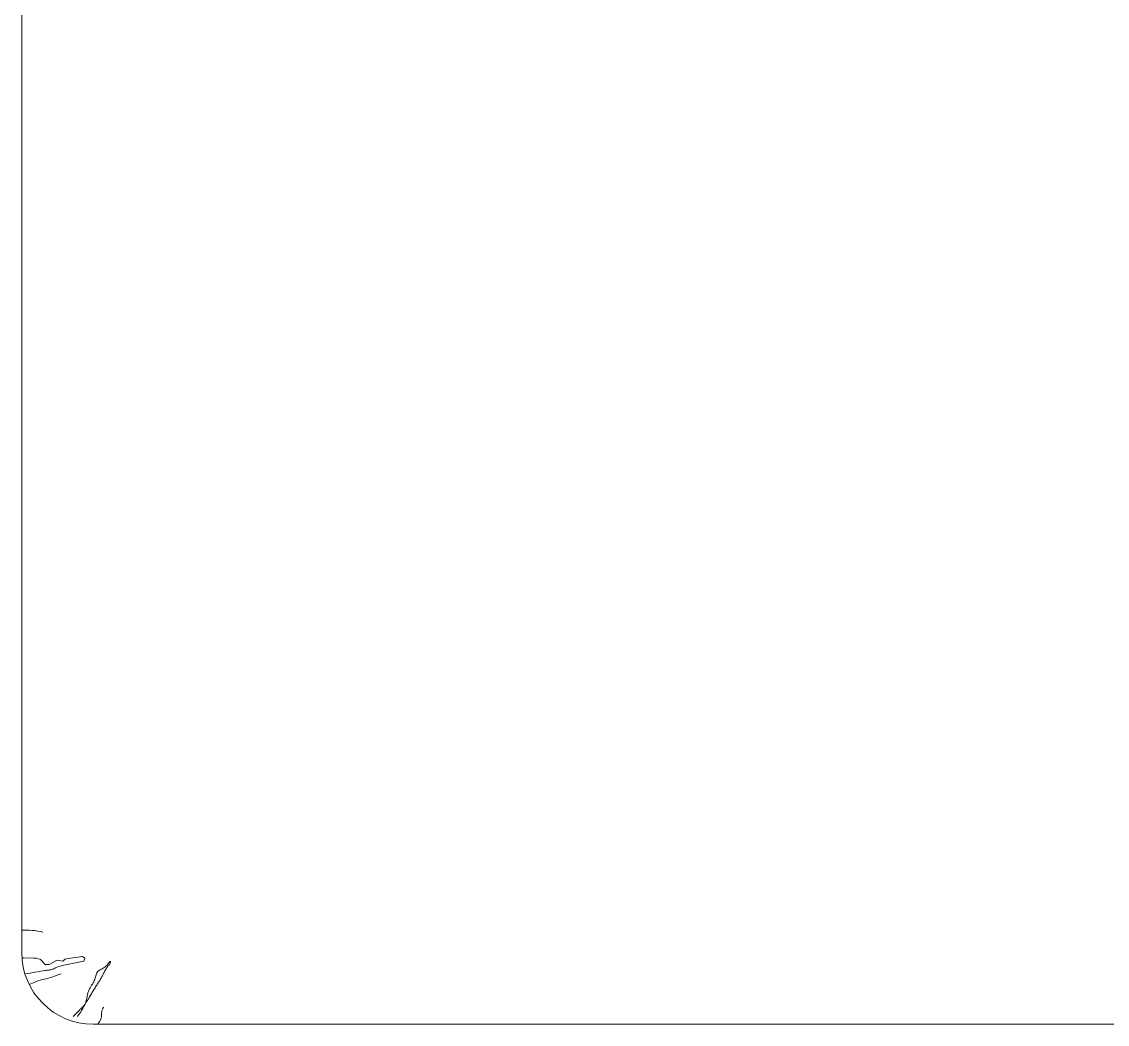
# Model space of a CAD drawing. Extents: x 72956 to 162056, y -6841 to 35159.
# Drawn here: x 133551 to 134309, y 8064 to 8765 of the extents above; entities that cross this region are included whole.
import ezdxf

# ---------------------------------------------------------------- set-up
doc = ezdxf.new("R2010")
doc.units = 0
doc.header["$LTSCALE"] = 1000
doc.header["$MEASUREMENT"] = 0
doc.layers.add('-厨卫', color=154, linetype='CONTINUOUS')
doc.layers.add('-家具', color=44, linetype='CONTINUOUS', lineweight=9)

# ---------------------------------------------------------------- blocks, each defined once
blk = doc.blocks.new('qq')
at = {"layer": '-家具'}
for p, q in [((176389.91, 128931.17, 23437.5), (176389.91, 130327.76, 23437.5)), ((176389.91, 128979.47, 23437.5), (176389.91, 130279.47, 23437.5)), ((176391.69, 128947.09, 23437.5), (176389.84, 128947.09, 23437.5)), ((176393.53, 128947.07, 23437.5), (176391.69, 128947.09, 23437.5)), ((176393.53, 128947.07, 23437.5), (176391.69, 128947.09, 23437.5)), ((176395.37, 128947.01, 23437.5), (176393.53, 128947.07, 23437.5)), ((176395.37, 128947.01, 23437.5), (176393.53, 128947.07, 23437.5)), ((176397.2, 128946.9, 23437.5), (176395.37, 128947.01, 23437.5)), ((176397.2, 128946.9, 23437.5), (176395.37, 128947.01, 23437.5)), ((176399.04, 128946.72, 23437.5), (176397.2, 128946.9, 23437.5)), ((176399.04, 128946.72, 23437.5), (176397.2, 128946.9, 23437.5)), ((176400.87, 128946.46, 23437.5), (176399.04, 128946.72, 23437.5)), ((176400.87, 128946.46, 23437.5), (176399.04, 128946.72, 23437.5)), ((176402.7, 128946.08, 23437.5), (176400.87, 128946.46, 23437.5)), ((176402.7, 128946.08, 23437.5), (176400.87, 128946.46, 23437.5)), ((176404.54, 128945.59, 23437.5), (176402.7, 128946.08, 23437.5)), ((176404.54, 128945.59, 23437.5), (176402.7, 128946.08, 23437.5)), ((176432.33, 128928.56, 23437.5), (176423.9, 128927.38, 23437.5)), ((176432.33, 128928.56, 23437.5), (176423.9, 128927.38, 23437.5)), ((176433.9, 128927.58, 23437.5), (176432.33, 128928.56, 23437.5)), ((176432.33, 128928.56, 23437.5), (176432.33, 128928.56, 23437.5)), ((176433.9, 128927.58, 23437.5), (176432.33, 128928.56, 23437.5)), ((176432.33, 128928.56, 23437.5), (176432.33, 128928.56, 23437.5)), ((176398.39, 128927.58, 23437.5), (176389.98, 128927.63, 23437.5)), ((176389.98, 128927.63, 23437.5), (176391.52, 128927.62, 23437.5)), ((176398.39, 128927.58, 23437.5), (176389.98, 128927.63, 23437.5)), ((176399.96, 128927.38, 23437.5), (176398.39, 128927.58, 23437.5)), ((176399.96, 128927.38, 23437.5), (176398.39, 128927.58, 23437.5)), ((176402.9, 128926.6, 23437.5), (176399.96, 128927.38, 23437.5)), ((176402.9, 128926.6, 23437.5), (176399.96, 128927.38, 23437.5)), ((176406.24, 128923.07, 23437.5), (176402.9, 128926.6, 23437.5)), ((176406.24, 128923.07, 23437.5), (176402.9, 128926.6, 23437.5)), ((176408.98, 128923.07, 23437.5), (176406.24, 128923.07, 23437.5)), ((176408.98, 128923.07, 23437.5), (176406.24, 128923.07, 23437.5)), ((176414.67, 128926.01, 23437.5), (176408.98, 128923.07, 23437.5)), ((176414.67, 128926.01, 23437.5), (176408.98, 128923.07, 23437.5)), ((176412.97, 128920.47, 23437.5), (176412.35, 128920.16, 23437.5)), ((176412.97, 128920.47, 23437.5), (176412.35, 128920.16, 23437.5)), ((176413.79, 128920.86, 23437.5), (176412.97, 128920.47, 23437.5)), ((176413.79, 128920.86, 23437.5), (176412.97, 128920.47, 23437.5)), ((176415, 128921.33, 23437.5), (176413.79, 128920.86, 23437.5)), ((176415, 128921.33, 23437.5), (176413.79, 128920.86, 23437.5)), ((176418.79, 128925.42, 23437.5), (176414.67, 128926.01, 23437.5)), ((176418.79, 128925.42, 23437.5), (176414.67, 128926.01, 23437.5)), ((176416.79, 128921.89, 23437.5), (176415, 128921.33, 23437.5)), ((176416.79, 128921.89, 23437.5), (176415, 128921.33, 23437.5)), ((176419.33, 128922.57, 23437.5), (176416.79, 128921.89, 23437.5)), ((176419.33, 128922.57, 23437.5), (176416.79, 128921.89, 23437.5)), ((176419.97, 128926.79, 23437.5), (176418.79, 128925.42, 23437.5)), ((176419.97, 128926.79, 23437.5), (176418.79, 128925.42, 23437.5)), ((176422.8, 128923.38, 23437.5), (176419.33, 128922.57, 23437.5)), ((176422.8, 128923.38, 23437.5), (176419.33, 128922.57, 23437.5)), ((176423.9, 128927.38, 23437.5), (176419.97, 128926.79, 23437.5)), ((176423.9, 128927.38, 23437.5), (176419.97, 128926.79, 23437.5)), ((176427.41, 128924.32, 23437.5), (176422.8, 128923.38, 23437.5)), ((176427.41, 128924.32, 23437.5), (176422.8, 128923.38, 23437.5)), ((176433.31, 128925.42, 23437.5), (176427.41, 128924.32, 23437.5)), ((176433.31, 128925.42, 23437.5), (176427.41, 128924.32, 23437.5)), ((176433.31, 128925.42, 23437.5), (176433.9, 128927.58, 23437.5)), ((176433.31, 128925.42, 23437.5), (176433.9, 128927.58, 23437.5)), ((176446.7, 128920.47, 23437.5), (176445.97, 128920.09, 23437.5)), ((176446.7, 128920.47, 23437.5), (176445.97, 128920.09, 23437.5)), ((176447.41, 128920.88, 23437.5), (176446.7, 128920.47, 23437.5)), ((176447.41, 128920.88, 23437.5), (176446.7, 128920.47, 23437.5)), ((176448.06, 128921.33, 23437.5), (176447.41, 128920.88, 23437.5)), ((176448.06, 128921.33, 23437.5), (176447.41, 128920.88, 23437.5)), ((176448.65, 128921.84, 23437.5), (176448.06, 128921.33, 23437.5)), ((176448.65, 128921.84, 23437.5), (176448.06, 128921.33, 23437.5)), ((176448.63, 128919.86, 23437.5), (176448.98, 128920.39, 23437.5)), ((176448.63, 128919.86, 23437.5), (176448.98, 128920.39, 23437.5)), ((176449.18, 128922.38, 23437.5), (176448.65, 128921.84, 23437.5)), ((176449.18, 128922.38, 23437.5), (176448.65, 128921.84, 23437.5)), ((176448.98, 128920.39, 23437.5), (176449.34, 128920.89, 23437.5)), ((176448.98, 128920.39, 23437.5), (176449.34, 128920.89, 23437.5)), ((176449.64, 128922.93, 23437.5), (176449.18, 128922.38, 23437.5)), ((176449.64, 128922.93, 23437.5), (176449.18, 128922.38, 23437.5)), ((176449.34, 128920.89, 23437.5), (176449.71, 128921.36, 23437.5)), ((176449.34, 128920.89, 23437.5), (176449.71, 128921.36, 23437.5)), ((176450.05, 128923.46, 23437.5), (176449.64, 128922.93, 23437.5)), ((176450.05, 128923.46, 23437.5), (176449.64, 128922.93, 23437.5)), ((176449.71, 128921.36, 23437.5), (176450.07, 128921.81, 23437.5)), ((176449.71, 128921.36, 23437.5), (176450.07, 128921.81, 23437.5)), ((176450.4, 128923.97, 23437.5), (176450.05, 128923.46, 23437.5)), ((176450.4, 128923.97, 23437.5), (176450.05, 128923.46, 23437.5)), ((176450.07, 128921.81, 23437.5), (176450.42, 128922.23, 23437.5)), ((176450.07, 128921.81, 23437.5), (176450.42, 128922.23, 23437.5)), ((176450.71, 128924.41, 23437.5), (176450.4, 128923.97, 23437.5)), ((176450.71, 128924.41, 23437.5), (176450.4, 128923.97, 23437.5)), ((176450.42, 128922.23, 23437.5), (176450.75, 128922.63, 23437.5)), ((176450.42, 128922.23, 23437.5), (176450.75, 128922.63, 23437.5)), ((176450.98, 128924.77, 23437.5), (176450.71, 128924.41, 23437.5)), ((176450.98, 128924.77, 23437.5), (176450.71, 128924.41, 23437.5)), ((176450.75, 128922.63, 23437.5), (176451.04, 128923.02, 23437.5)), ((176450.75, 128922.63, 23437.5), (176451.04, 128923.02, 23437.5)), ((176451.2, 128925.03, 23437.5), (176450.98, 128924.77, 23437.5)), ((176451.2, 128925.03, 23437.5), (176450.98, 128924.77, 23437.5)), ((176451.04, 128923.02, 23437.5), (176451.3, 128923.39, 23437.5)), ((176451.04, 128923.02, 23437.5), (176451.3, 128923.39, 23437.5)), ((176451.39, 128925.16, 23437.5), (176451.2, 128925.03, 23437.5)), ((176451.39, 128925.16, 23437.5), (176451.2, 128925.03, 23437.5)), ((176451.3, 128923.39, 23437.5), (176451.5, 128923.75, 23437.5)), ((176451.3, 128923.39, 23437.5), (176451.5, 128923.75, 23437.5)), ((176451.55, 128925.18, 23437.5), (176451.39, 128925.16, 23437.5)), ((176451.55, 128925.18, 23437.5), (176451.39, 128925.16, 23437.5)), ((176451.5, 128923.75, 23437.5), (176451.64, 128924.1, 23437.5)), ((176451.5, 128923.75, 23437.5), (176451.64, 128924.1, 23437.5)), ((176451.66, 128925.1, 23437.5), (176451.55, 128925.18, 23437.5)), ((176451.66, 128925.1, 23437.5), (176451.55, 128925.18, 23437.5)), ((176451.64, 128924.1, 23437.5), (176451.72, 128924.43, 23437.5)), ((176451.64, 128924.1, 23437.5), (176451.72, 128924.43, 23437.5)), ((176451.73, 128924.94, 23437.5), (176451.66, 128925.1, 23437.5)), ((176451.73, 128924.94, 23437.5), (176451.66, 128925.1, 23437.5)), ((176451.72, 128924.43, 23437.5), (176451.75, 128924.71, 23437.5)), ((176451.72, 128924.43, 23437.5), (176451.75, 128924.71, 23437.5)), ((176451.75, 128924.71, 23437.5), (176451.73, 128924.94, 23437.5)), ((176451.75, 128924.71, 23437.5), (176451.73, 128924.94, 23437.5)), ((176395.84, 128917.1, 23437.5), (176392.1, 128916.45, 23437.5)), ((176395.84, 128917.1, 23437.5), (176392.1, 128916.45, 23437.5)), ((176398.89, 128917.62, 23437.5), (176395.84, 128917.1, 23437.5)), ((176398.89, 128917.62, 23437.5), (176395.84, 128917.1, 23437.5)), ((176401.32, 128918.03, 23437.5), (176398.89, 128917.62, 23437.5)), ((176401.32, 128918.03, 23437.5), (176398.89, 128917.62, 23437.5)), ((176403.24, 128918.35, 23437.5), (176401.32, 128918.03, 23437.5)), ((176403.24, 128918.35, 23437.5), (176401.32, 128918.03, 23437.5)), ((176404.73, 128918.59, 23437.5), (176403.24, 128918.35, 23437.5)), ((176404.73, 128918.59, 23437.5), (176403.24, 128918.35, 23437.5)), ((176404.17, 128912.53, 23437.5), (176405.43, 128912.85, 23437.5)), ((176404.17, 128912.53, 23437.5), (176405.43, 128912.85, 23437.5)), ((176405.89, 128918.77, 23437.5), (176404.73, 128918.59, 23437.5)), ((176405.89, 128918.77, 23437.5), (176404.73, 128918.59, 23437.5)), ((176405.43, 128912.85, 23437.5), (176406.58, 128913.12, 23437.5)), ((176405.43, 128912.85, 23437.5), (176406.58, 128913.12, 23437.5)), ((176406.81, 128918.91, 23437.5), (176405.89, 128918.77, 23437.5)), ((176406.81, 128918.91, 23437.5), (176405.89, 128918.77, 23437.5)), ((176406.58, 128913.12, 23437.5), (176407.64, 128913.37, 23437.5)), ((176406.58, 128913.12, 23437.5), (176407.64, 128913.37, 23437.5)), ((176407.58, 128919.01, 23437.5), (176406.81, 128918.91, 23437.5)), ((176407.58, 128919.01, 23437.5), (176406.81, 128918.91, 23437.5)), ((176408.27, 128919.11, 23437.5), (176407.58, 128919.01, 23437.5)), ((176408.27, 128919.11, 23437.5), (176407.58, 128919.01, 23437.5)), ((176407.64, 128913.37, 23437.5), (176408.64, 128913.62, 23437.5)), ((176407.64, 128913.37, 23437.5), (176408.64, 128913.62, 23437.5)), ((176408.92, 128919.2, 23437.5), (176408.27, 128919.11, 23437.5)), ((176408.92, 128919.2, 23437.5), (176408.27, 128919.11, 23437.5)), ((176408.64, 128913.62, 23437.5), (176409.62, 128913.89, 23437.5)), ((176408.64, 128913.62, 23437.5), (176409.62, 128913.89, 23437.5)), ((176409.53, 128919.29, 23437.5), (176408.92, 128919.2, 23437.5)), ((176409.53, 128919.29, 23437.5), (176408.92, 128919.2, 23437.5)), ((176410.11, 128919.4, 23437.5), (176409.53, 128919.29, 23437.5)), ((176410.11, 128919.4, 23437.5), (176409.53, 128919.29, 23437.5)), ((176409.62, 128913.89, 23437.5), (176410.61, 128914.2, 23437.5)), ((176409.62, 128913.89, 23437.5), (176410.61, 128914.2, 23437.5)), ((176410.67, 128919.53, 23437.5), (176410.11, 128919.4, 23437.5)), ((176410.67, 128919.53, 23437.5), (176410.11, 128919.4, 23437.5)), ((176410.61, 128914.2, 23437.5), (176411.67, 128914.55, 23437.5)), ((176410.61, 128914.2, 23437.5), (176411.67, 128914.55, 23437.5)), ((176411.23, 128919.7, 23437.5), (176410.67, 128919.53, 23437.5)), ((176411.23, 128919.7, 23437.5), (176410.67, 128919.53, 23437.5)), ((176411.78, 128919.9, 23437.5), (176411.23, 128919.7, 23437.5)), ((176411.78, 128919.9, 23437.5), (176411.23, 128919.7, 23437.5)), ((176411.67, 128914.55, 23437.5), (176412.83, 128914.96, 23437.5)), ((176411.67, 128914.55, 23437.5), (176412.83, 128914.96, 23437.5)), ((176412.35, 128920.16, 23437.5), (176411.78, 128919.9, 23437.5)), ((176412.35, 128920.16, 23437.5), (176411.78, 128919.9, 23437.5)), ((176412.83, 128914.96, 23437.5), (176414.13, 128915.44, 23437.5)), ((176412.83, 128914.96, 23437.5), (176414.13, 128915.44, 23437.5)), ((176414.13, 128915.44, 23437.5), (176415.61, 128916, 23437.5)), ((176414.13, 128915.44, 23437.5), (176415.61, 128916, 23437.5)), ((176415.61, 128916, 23437.5), (176417.32, 128916.66, 23437.5)), ((176415.61, 128916, 23437.5), (176417.32, 128916.66, 23437.5)), ((176441.07, 128913.5, 23437.5), (176440.82, 128912.66, 23437.5)), ((176441.07, 128913.5, 23437.5), (176440.82, 128912.66, 23437.5)), ((176441.29, 128914.33, 23437.5), (176441.07, 128913.5, 23437.5)), ((176441.29, 128914.33, 23437.5), (176441.07, 128913.5, 23437.5)), ((176441.5, 128915.13, 23437.5), (176441.29, 128914.33, 23437.5)), ((176441.5, 128915.13, 23437.5), (176441.29, 128914.33, 23437.5)), ((176441.72, 128915.91, 23437.5), (176441.5, 128915.13, 23437.5)), ((176441.72, 128915.91, 23437.5), (176441.5, 128915.13, 23437.5)), ((176441.99, 128916.63, 23437.5), (176441.72, 128915.91, 23437.5)), ((176441.99, 128916.63, 23437.5), (176441.72, 128915.91, 23437.5)), ((176442.32, 128917.3, 23437.5), (176441.99, 128916.63, 23437.5)), ((176442.32, 128917.3, 23437.5), (176441.99, 128916.63, 23437.5)), ((176442.73, 128917.9, 23437.5), (176442.32, 128917.3, 23437.5)), ((176442.73, 128917.9, 23437.5), (176442.32, 128917.3, 23437.5)), ((176443.25, 128918.43, 23437.5), (176442.73, 128917.9, 23437.5)), ((176443.25, 128918.43, 23437.5), (176442.73, 128917.9, 23437.5)), ((176443.86, 128918.89, 23437.5), (176443.25, 128918.43, 23437.5)), ((176443.86, 128918.89, 23437.5), (176443.25, 128918.43, 23437.5)), ((176444.53, 128919.31, 23437.5), (176443.86, 128918.89, 23437.5)), ((176444.53, 128919.31, 23437.5), (176443.86, 128918.89, 23437.5)), ((176445.24, 128919.7, 23437.5), (176444.53, 128919.31, 23437.5)), ((176445.24, 128919.7, 23437.5), (176444.53, 128919.31, 23437.5)), ((176444.65, 128912.52, 23437.5), (176444.97, 128913.04, 23437.5)), ((176444.65, 128912.52, 23437.5), (176444.97, 128913.04, 23437.5)), ((176444.97, 128913.04, 23437.5), (176445.27, 128913.57, 23437.5)), ((176444.97, 128913.04, 23437.5), (176445.27, 128913.57, 23437.5)), ((176445.97, 128920.09, 23437.5), (176445.24, 128919.7, 23437.5)), ((176445.97, 128920.09, 23437.5), (176445.24, 128919.7, 23437.5)), ((176445.27, 128913.57, 23437.5), (176445.57, 128914.11, 23437.5)), ((176445.27, 128913.57, 23437.5), (176445.57, 128914.11, 23437.5)), ((176445.57, 128914.11, 23437.5), (176445.87, 128914.65, 23437.5)), ((176445.57, 128914.11, 23437.5), (176445.87, 128914.65, 23437.5)), ((176445.87, 128914.65, 23437.5), (176446.17, 128915.21, 23437.5)), ((176445.87, 128914.65, 23437.5), (176446.17, 128915.21, 23437.5)), ((176446.17, 128915.21, 23437.5), (176446.46, 128915.78, 23437.5)), ((176446.17, 128915.21, 23437.5), (176446.46, 128915.78, 23437.5)), ((176446.46, 128915.78, 23437.5), (176446.76, 128916.36, 23437.5)), ((176446.46, 128915.78, 23437.5), (176446.76, 128916.36, 23437.5)), ((176446.76, 128916.36, 23437.5), (176447.05, 128916.95, 23437.5)), ((176446.76, 128916.36, 23437.5), (176447.05, 128916.95, 23437.5)), ((176447.05, 128916.95, 23437.5), (176447.35, 128917.55, 23437.5)), ((176447.05, 128916.95, 23437.5), (176447.35, 128917.55, 23437.5)), ((176447.35, 128917.55, 23437.5), (176447.66, 128918.14, 23437.5)), ((176447.35, 128917.55, 23437.5), (176447.66, 128918.14, 23437.5)), ((176447.66, 128918.14, 23437.5), (176447.97, 128918.73, 23437.5)), ((176447.66, 128918.14, 23437.5), (176447.97, 128918.73, 23437.5)), ((176447.97, 128918.73, 23437.5), (176448.3, 128919.3, 23437.5)), ((176447.97, 128918.73, 23437.5), (176448.3, 128919.3, 23437.5)), ((176448.3, 128919.3, 23437.5), (176448.63, 128919.86, 23437.5)), ((176448.3, 128919.3, 23437.5), (176448.63, 128919.86, 23437.5)), ((176395.04, 128909.1, 23437.5), (176397.33, 128910.13, 23437.5)), ((176395.04, 128909.1, 23437.5), (176397.33, 128910.13, 23437.5)), ((176397.33, 128910.13, 23437.5), (176399.36, 128910.96, 23437.5)), ((176397.33, 128910.13, 23437.5), (176399.36, 128910.96, 23437.5)), ((176399.36, 128910.96, 23437.5), (176401.16, 128911.62, 23437.5)), ((176399.36, 128910.96, 23437.5), (176401.16, 128911.62, 23437.5)), ((176401.16, 128911.62, 23437.5), (176402.75, 128912.13, 23437.5)), ((176401.16, 128911.62, 23437.5), (176402.75, 128912.13, 23437.5)), ((176402.75, 128912.13, 23437.5), (176404.17, 128912.53, 23437.5)), ((176402.75, 128912.13, 23437.5), (176404.17, 128912.53, 23437.5)), ((176437.2, 128905.96, 23437.5), (176436.78, 128905.06, 23437.5)), ((176437.2, 128905.96, 23437.5), (176436.78, 128905.06, 23437.5)), ((176437.68, 128906.84, 23437.5), (176437.2, 128905.96, 23437.5)), ((176437.68, 128906.84, 23437.5), (176437.2, 128905.96, 23437.5)), ((176438.18, 128907.69, 23437.5), (176437.68, 128906.84, 23437.5)), ((176438.18, 128907.69, 23437.5), (176437.68, 128906.84, 23437.5)), ((176438.69, 128908.53, 23437.5), (176438.18, 128907.69, 23437.5)), ((176438.69, 128908.53, 23437.5), (176438.18, 128907.69, 23437.5)), ((176439.2, 128909.35, 23437.5), (176438.69, 128908.53, 23437.5)), ((176439.2, 128909.35, 23437.5), (176438.69, 128908.53, 23437.5)), ((176439.69, 128910.18, 23437.5), (176439.2, 128909.35, 23437.5)), ((176439.69, 128910.18, 23437.5), (176439.2, 128909.35, 23437.5)), ((176440.13, 128911, 23437.5), (176439.69, 128910.18, 23437.5)), ((176440.13, 128911, 23437.5), (176439.69, 128910.18, 23437.5)), ((176439.75, 128904.69, 23437.5), (176440.18, 128905.42, 23437.5)), ((176439.75, 128904.69, 23437.5), (176440.18, 128905.42, 23437.5)), ((176440.51, 128911.82, 23437.5), (176440.13, 128911, 23437.5)), ((176440.51, 128911.82, 23437.5), (176440.13, 128911, 23437.5)), ((176440.18, 128905.42, 23437.5), (176440.61, 128906.14, 23437.5)), ((176440.18, 128905.42, 23437.5), (176440.61, 128906.14, 23437.5)), ((176440.82, 128912.66, 23437.5), (176440.51, 128911.82, 23437.5)), ((176440.82, 128912.66, 23437.5), (176440.51, 128911.82, 23437.5)), ((176440.61, 128906.14, 23437.5), (176441.03, 128906.83, 23437.5)), ((176440.61, 128906.14, 23437.5), (176441.03, 128906.83, 23437.5)), ((176441.03, 128906.83, 23437.5), (176441.44, 128907.48, 23437.5)), ((176441.03, 128906.83, 23437.5), (176441.44, 128907.48, 23437.5)), ((176441.44, 128907.48, 23437.5), (176441.84, 128908.11, 23437.5)), ((176441.44, 128907.48, 23437.5), (176441.84, 128908.11, 23437.5)), ((176441.84, 128908.11, 23437.5), (176442.23, 128908.71, 23437.5)), ((176441.84, 128908.11, 23437.5), (176442.23, 128908.71, 23437.5)), ((176442.23, 128908.71, 23437.5), (176442.61, 128909.29, 23437.5)), ((176442.23, 128908.71, 23437.5), (176442.61, 128909.29, 23437.5)), ((176442.61, 128909.29, 23437.5), (176442.97, 128909.85, 23437.5)), ((176442.61, 128909.29, 23437.5), (176442.97, 128909.85, 23437.5)), ((176442.97, 128909.85, 23437.5), (176443.33, 128910.4, 23437.5)), ((176442.97, 128909.85, 23437.5), (176443.33, 128910.4, 23437.5)), ((176443.33, 128910.4, 23437.5), (176443.67, 128910.94, 23437.5)), ((176443.33, 128910.4, 23437.5), (176443.67, 128910.94, 23437.5)), ((176443.67, 128910.94, 23437.5), (176444.01, 128911.47, 23437.5)), ((176443.67, 128910.94, 23437.5), (176444.01, 128911.47, 23437.5)), ((176444.01, 128911.47, 23437.5), (176444.33, 128911.99, 23437.5)), ((176444.01, 128911.47, 23437.5), (176444.33, 128911.99, 23437.5)), ((176444.33, 128911.99, 23437.5), (176444.65, 128912.52, 23437.5)), ((176444.33, 128911.99, 23437.5), (176444.65, 128912.52, 23437.5)), ((176434.92, 128897.87, 23437.5), (176434.73, 128897.19, 23437.5)), ((176434.92, 128897.87, 23437.5), (176434.73, 128897.19, 23437.5)), ((176435.09, 128898.63, 23437.5), (176434.92, 128897.87, 23437.5)), ((176435.09, 128898.63, 23437.5), (176434.92, 128897.87, 23437.5)), ((176435.27, 128899.46, 23437.5), (176435.09, 128898.63, 23437.5)), ((176435.27, 128899.46, 23437.5), (176435.09, 128898.63, 23437.5)), ((176435.15, 128897.09, 23437.5), (176435.42, 128897.52, 23437.5)), ((176435.15, 128897.09, 23437.5), (176435.42, 128897.52, 23437.5)), ((176435.45, 128900.35, 23437.5), (176435.27, 128899.46, 23437.5)), ((176435.45, 128900.35, 23437.5), (176435.27, 128899.46, 23437.5)), ((176435.42, 128897.52, 23437.5), (176435.7, 128897.97, 23437.5)), ((176435.42, 128897.52, 23437.5), (176435.7, 128897.97, 23437.5)), ((176435.64, 128901.27, 23437.5), (176435.45, 128900.35, 23437.5)), ((176435.64, 128901.27, 23437.5), (176435.45, 128900.35, 23437.5)), ((176435.86, 128902.22, 23437.5), (176435.64, 128901.27, 23437.5)), ((176435.86, 128902.22, 23437.5), (176435.64, 128901.27, 23437.5)), ((176435.7, 128897.97, 23437.5), (176435.99, 128898.43, 23437.5)), ((176435.7, 128897.97, 23437.5), (176435.99, 128898.43, 23437.5)), ((176436.12, 128903.17, 23437.5), (176435.86, 128902.22, 23437.5)), ((176436.12, 128903.17, 23437.5), (176435.86, 128902.22, 23437.5)), ((176435.99, 128898.43, 23437.5), (176436.29, 128898.92, 23437.5)), ((176435.99, 128898.43, 23437.5), (176436.29, 128898.92, 23437.5)), ((176436.42, 128904.13, 23437.5), (176436.12, 128903.17, 23437.5)), ((176436.42, 128904.13, 23437.5), (176436.12, 128903.17, 23437.5)), ((176436.29, 128898.92, 23437.5), (176436.61, 128899.43, 23437.5)), ((176436.29, 128898.92, 23437.5), (176436.61, 128899.43, 23437.5)), ((176436.78, 128905.06, 23437.5), (176436.42, 128904.13, 23437.5)), ((176436.78, 128905.06, 23437.5), (176436.42, 128904.13, 23437.5)), ((176436.61, 128899.43, 23437.5), (176436.94, 128899.98, 23437.5)), ((176436.61, 128899.43, 23437.5), (176436.94, 128899.98, 23437.5)), ((176436.94, 128899.98, 23437.5), (176437.29, 128900.55, 23437.5)), ((176436.94, 128899.98, 23437.5), (176437.29, 128900.55, 23437.5)), ((176437.29, 128900.55, 23437.5), (176437.66, 128901.17, 23437.5)), ((176437.29, 128900.55, 23437.5), (176437.66, 128901.17, 23437.5)), ((176437.66, 128901.17, 23437.5), (176438.05, 128901.83, 23437.5)), ((176437.66, 128901.17, 23437.5), (176438.05, 128901.83, 23437.5)), ((176438.05, 128901.83, 23437.5), (176438.46, 128902.52, 23437.5)), ((176438.05, 128901.83, 23437.5), (176438.46, 128902.52, 23437.5)), ((176438.46, 128902.52, 23437.5), (176438.88, 128903.23, 23437.5)), ((176438.46, 128902.52, 23437.5), (176438.88, 128903.23, 23437.5)), ((176438.88, 128903.23, 23437.5), (176439.31, 128903.96, 23437.5)), ((176438.88, 128903.23, 23437.5), (176439.31, 128903.96, 23437.5)), ((176439.31, 128903.96, 23437.5), (176439.75, 128904.69, 23437.5)), ((176439.31, 128903.96, 23437.5), (176439.75, 128904.69, 23437.5)), ((176429.32, 128890.34, 23437.5), (176428.88, 128889.85, 23437.5)), ((176429.32, 128890.34, 23437.5), (176428.88, 128889.85, 23437.5)), ((176429.73, 128890.79, 23437.5), (176429.32, 128890.34, 23437.5)), ((176429.73, 128890.79, 23437.5), (176429.32, 128890.34, 23437.5)), ((176430.13, 128891.2, 23437.5), (176429.73, 128890.79, 23437.5)), ((176430.13, 128891.2, 23437.5), (176429.73, 128890.79, 23437.5)), ((176430.51, 128891.6, 23437.5), (176430.13, 128891.2, 23437.5)), ((176430.51, 128891.6, 23437.5), (176430.13, 128891.2, 23437.5)), ((176430.89, 128891.96, 23437.5), (176430.51, 128891.6, 23437.5)), ((176430.89, 128891.96, 23437.5), (176430.51, 128891.6, 23437.5)), ((176430.52, 128889.13, 23437.5), (176431.16, 128890.09, 23437.5)), ((176430.52, 128889.13, 23437.5), (176431.16, 128890.09, 23437.5)), ((176431.26, 128892.32, 23437.5), (176430.89, 128891.96, 23437.5)), ((176431.26, 128892.32, 23437.5), (176430.89, 128891.96, 23437.5)), ((176431.16, 128890.09, 23437.5), (176431.69, 128890.94, 23437.5)), ((176431.16, 128890.09, 23437.5), (176431.69, 128890.94, 23437.5)), ((176431.62, 128892.65, 23437.5), (176431.26, 128892.32, 23437.5)), ((176431.62, 128892.65, 23437.5), (176431.26, 128892.32, 23437.5)), ((176431.97, 128892.99, 23437.5), (176431.62, 128892.65, 23437.5)), ((176431.97, 128892.99, 23437.5), (176431.62, 128892.65, 23437.5)), ((176431.69, 128890.94, 23437.5), (176432.12, 128891.69, 23437.5)), ((176431.69, 128890.94, 23437.5), (176432.12, 128891.69, 23437.5)), ((176432.31, 128893.31, 23437.5), (176431.97, 128892.99, 23437.5)), ((176432.31, 128893.31, 23437.5), (176431.97, 128892.99, 23437.5)), ((176432.12, 128891.69, 23437.5), (176432.47, 128892.35, 23437.5)), ((176432.12, 128891.69, 23437.5), (176432.47, 128892.35, 23437.5)), ((176432.64, 128893.64, 23437.5), (176432.31, 128893.31, 23437.5)), ((176432.64, 128893.64, 23437.5), (176432.31, 128893.31, 23437.5)), ((176432.47, 128892.35, 23437.5), (176432.78, 128892.95, 23437.5)), ((176432.47, 128892.35, 23437.5), (176432.78, 128892.95, 23437.5)), ((176432.95, 128893.98, 23437.5), (176432.64, 128893.64, 23437.5)), ((176432.95, 128893.98, 23437.5), (176432.64, 128893.64, 23437.5)), ((176432.78, 128892.95, 23437.5), (176433.05, 128893.49, 23437.5)), ((176432.78, 128892.95, 23437.5), (176433.05, 128893.49, 23437.5)), ((176433.25, 128894.33, 23437.5), (176432.95, 128893.98, 23437.5)), ((176433.25, 128894.33, 23437.5), (176432.95, 128893.98, 23437.5)), ((176433.05, 128893.49, 23437.5), (176433.32, 128894, 23437.5)), ((176433.05, 128893.49, 23437.5), (176433.32, 128894, 23437.5)), ((176433.54, 128894.7, 23437.5), (176433.25, 128894.33, 23437.5)), ((176433.54, 128894.7, 23437.5), (176433.25, 128894.33, 23437.5)), ((176433.32, 128894, 23437.5), (176433.58, 128894.49, 23437.5)), ((176433.32, 128894, 23437.5), (176433.58, 128894.49, 23437.5)), ((176433.81, 128895.11, 23437.5), (176433.54, 128894.7, 23437.5)), ((176433.81, 128895.11, 23437.5), (176433.54, 128894.7, 23437.5)), ((176433.58, 128894.49, 23437.5), (176433.84, 128894.95, 23437.5)), ((176433.58, 128894.49, 23437.5), (176433.84, 128894.95, 23437.5)), ((176434.06, 128895.55, 23437.5), (176433.81, 128895.11, 23437.5)), ((176434.06, 128895.55, 23437.5), (176433.81, 128895.11, 23437.5)), ((176433.84, 128894.95, 23437.5), (176434.1, 128895.39, 23437.5)), ((176433.84, 128894.95, 23437.5), (176434.1, 128895.39, 23437.5)), ((176434.3, 128896.03, 23437.5), (176434.06, 128895.55, 23437.5)), ((176434.3, 128896.03, 23437.5), (176434.06, 128895.55, 23437.5)), ((176434.1, 128895.39, 23437.5), (176434.36, 128895.82, 23437.5)), ((176434.1, 128895.39, 23437.5), (176434.36, 128895.82, 23437.5)), ((176434.52, 128896.58, 23437.5), (176434.3, 128896.03, 23437.5)), ((176434.52, 128896.58, 23437.5), (176434.3, 128896.03, 23437.5)), ((176434.36, 128895.82, 23437.5), (176434.62, 128896.24, 23437.5)), ((176434.36, 128895.82, 23437.5), (176434.62, 128896.24, 23437.5)), ((176434.73, 128897.19, 23437.5), (176434.52, 128896.58, 23437.5)), ((176434.73, 128897.19, 23437.5), (176434.52, 128896.58, 23437.5)), ((176434.62, 128896.24, 23437.5), (176434.88, 128896.66, 23437.5)), ((176434.62, 128896.24, 23437.5), (176434.88, 128896.66, 23437.5)), ((176434.88, 128896.66, 23437.5), (176435.15, 128897.09, 23437.5)), ((176434.88, 128896.66, 23437.5), (176435.15, 128897.09, 23437.5)), ((176445.61, 128889.48, 23437.5), (176445.68, 128889.92, 23437.5)), ((176445.61, 128889.48, 23437.5), (176445.68, 128889.92, 23437.5)), ((176445.68, 128889.92, 23437.5), (176445.77, 128890.37, 23437.5)), ((176445.68, 128889.92, 23437.5), (176445.77, 128890.37, 23437.5)), ((176445.77, 128890.37, 23437.5), (176445.9, 128890.82, 23437.5)), ((176445.77, 128890.37, 23437.5), (176445.9, 128890.82, 23437.5)), ((176445.9, 128890.82, 23437.5), (176446.05, 128891.28, 23437.5)), ((176445.9, 128890.82, 23437.5), (176446.05, 128891.28, 23437.5)), ((176446.05, 128891.28, 23437.5), (176446.23, 128891.74, 23437.5)), ((176446.05, 128891.28, 23437.5), (176446.23, 128891.74, 23437.5)), ((176446.23, 128891.74, 23437.5), (176446.42, 128892.16, 23437.5)), ((176446.23, 128891.74, 23437.5), (176446.42, 128892.16, 23437.5)), ((176446.42, 128892.16, 23437.5), (176446.6, 128892.55, 23437.5)), ((176446.42, 128892.16, 23437.5), (176446.6, 128892.55, 23437.5)), ((176446.6, 128892.55, 23437.5), (176446.77, 128892.88, 23437.5)), ((176446.6, 128892.55, 23437.5), (176446.77, 128892.88, 23437.5)), ((176446.77, 128892.88, 23437.5), (176446.9, 128893.14, 23437.5)), ((176446.77, 128892.88, 23437.5), (176446.9, 128893.14, 23437.5)), ((176446.9, 128893.14, 23437.5), (176446.99, 128893.3, 23437.5)), ((176446.9, 128893.14, 23437.5), (176446.99, 128893.3, 23437.5)), ((176446.99, 128893.3, 23437.5), (176447.03, 128893.36, 23437.5)), ((176446.99, 128893.3, 23437.5), (176447.03, 128893.36, 23437.5)), ((176426.49, 128887.5, 23437.5), (176425.66, 128886.79, 23437.5)), ((176426.49, 128887.5, 23437.5), (176425.66, 128886.79, 23437.5)), ((176427.21, 128888.16, 23437.5), (176426.49, 128887.5, 23437.5)), ((176427.21, 128888.16, 23437.5), (176426.49, 128887.5, 23437.5)), ((176427.84, 128888.77, 23437.5), (176427.21, 128888.16, 23437.5)), ((176427.84, 128888.77, 23437.5), (176427.21, 128888.16, 23437.5)), ((176428.39, 128889.33, 23437.5), (176427.84, 128888.77, 23437.5)), ((176428.39, 128889.33, 23437.5), (176427.84, 128888.77, 23437.5)), ((176428.88, 128889.85, 23437.5), (176428.39, 128889.33, 23437.5)), ((176428.88, 128889.85, 23437.5), (176428.39, 128889.33, 23437.5)), ((176428.8, 128886.79, 23437.5), (176429.74, 128888.04, 23437.5)), ((176428.8, 128886.79, 23437.5), (176429.74, 128888.04, 23437.5)), ((176429.74, 128888.04, 23437.5), (176430.52, 128889.13, 23437.5)), ((176429.74, 128888.04, 23437.5), (176430.52, 128889.13, 23437.5)), ((176442.89, 128881.3, 23437.5), (176443.76, 128882.49, 23437.5)), ((176442.89, 128881.3, 23437.5), (176443.76, 128882.49, 23437.5)), ((176443.76, 128882.49, 23437.5), (176444.41, 128883.5, 23437.5)), ((176443.76, 128882.49, 23437.5), (176444.41, 128883.5, 23437.5)), ((176444.41, 128883.5, 23437.5), (176444.88, 128884.36, 23437.5)), ((176444.41, 128883.5, 23437.5), (176444.88, 128884.36, 23437.5)), ((176444.88, 128884.36, 23437.5), (176445.19, 128885.1, 23437.5)), ((176444.88, 128884.36, 23437.5), (176445.19, 128885.1, 23437.5)), ((176445.19, 128885.1, 23437.5), (176445.38, 128885.74, 23437.5)), ((176445.19, 128885.1, 23437.5), (176445.38, 128885.74, 23437.5)), ((176445.38, 128885.74, 23437.5), (176445.48, 128886.29, 23437.5)), ((176445.38, 128885.74, 23437.5), (176445.48, 128886.29, 23437.5)), ((176445.48, 128886.29, 23437.5), (176445.52, 128886.79, 23437.5)), ((176445.48, 128886.29, 23437.5), (176445.52, 128886.79, 23437.5)), ((176445.52, 128887.71, 23437.5), (176445.53, 128888.16, 23437.5)), ((176445.52, 128887.71, 23437.5), (176445.53, 128888.16, 23437.5)), ((176445.52, 128887.26, 23437.5), (176445.52, 128887.71, 23437.5)), ((176445.52, 128887.26, 23437.5), (176445.52, 128887.71, 23437.5)), ((176445.52, 128886.79, 23437.5), (176445.52, 128887.26, 23437.5)), ((176445.52, 128886.79, 23437.5), (176445.52, 128887.26, 23437.5)), ((176445.53, 128888.16, 23437.5), (176445.54, 128888.6, 23437.5)), ((176445.53, 128888.16, 23437.5), (176445.54, 128888.6, 23437.5)), ((176445.54, 128888.6, 23437.5), (176445.57, 128889.04, 23437.5)), ((176445.54, 128888.6, 23437.5), (176445.57, 128889.04, 23437.5)), ((176445.57, 128889.04, 23437.5), (176445.61, 128889.48, 23437.5)), ((176445.57, 128889.04, 23437.5), (176445.61, 128889.48, 23437.5)), ((176439.84, 128881.3, 23437.5), (178389.84, 128881.3, 23437.5)), ((176439.84, 128881.3, 23437.5), (178389.84, 128881.3, 23437.5))]:
    blk.add_line(p, q, dxfattribs=at)
blk.add_arc((176439.84, 128931.3, 23437.5), 50, 180, 270, dxfattribs=at)
blk.add_arc((176439.84, 128931.3, 23437.5), 50, 180, 270, dxfattribs=at)
blk = doc.blocks.new('A-6家具9')
at = {"layer": '-家具'}
blk.add_blockref('qq', (8467.79, -64948.06, -23437.5), dxfattribs=at)

msp = doc.modelspace()

# ---------------------------------------------------------------- block references
at = {"layer": '-厨卫'}
msp.add_blockref('A-6家具9', (-51306.882, -55869.08), dxfattribs=at)

doc.saveas('drawing.dxf')
